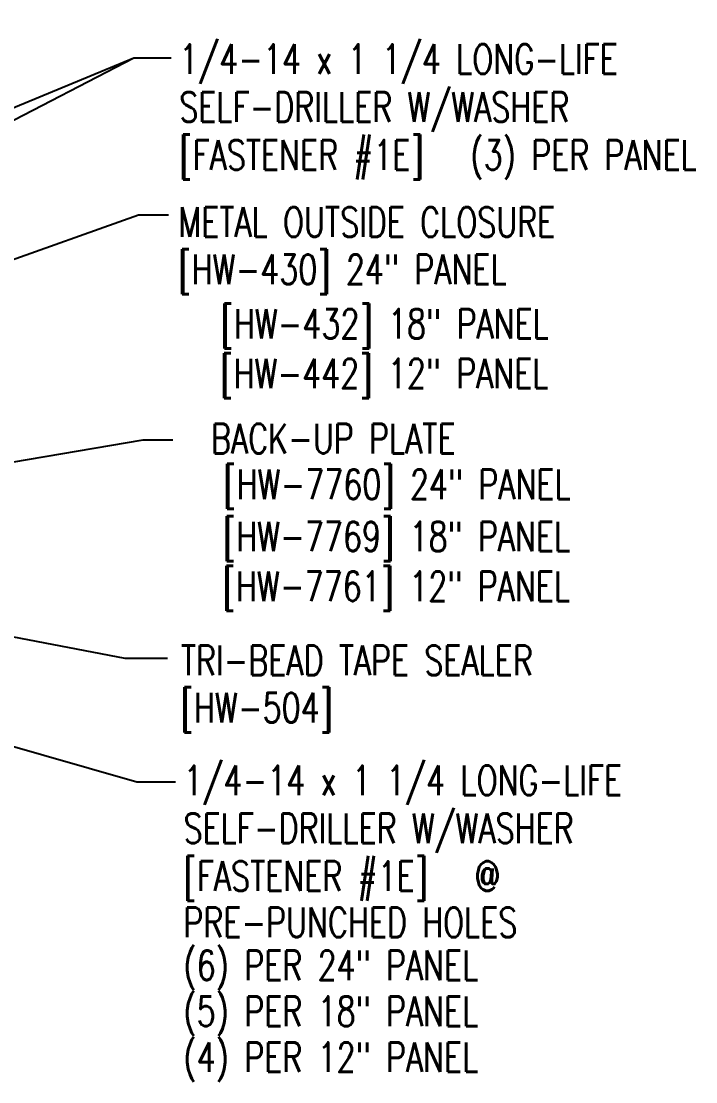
# Model space of a CAD drawing. Header units: inches. Extents: x 6.5 to 41.7, y 11.9 to 43.1.
# Drawn here: x 33.14 to 41.69, y 18.25 to 31.7 of the extents above; entities that cross this region are included whole.
import ezdxf
from ezdxf.enums import TextEntityAlignment as Align

# ---------------------------------------------------------------- set-up
doc = ezdxf.new("R2010")
doc.units = ezdxf.units.IN
doc.header["$MEASUREMENT"] = 0
doc.layers.add('DIM', color=7, linetype='Continuous')
doc.layers.add('TEXT', color=2, linetype='Continuous')
doc.styles.add('TEXT1', font='ROMANS.shx', dxfattribs={"width": 0.75, "height": 0.375})
doc.dimstyles.new('DETAIL$7', dxfattribs={"dimscale": 4, "dimtxt": 0.09375, "dimasz": 0.125, "dimexe": 0.0625, "dimexo": 0.125, "dimgap": 0.0625, "dimtad": 1, "dimdec": 4, "dimzin": 3, "dimdsep": 46, "dimlunit": 4, "dimtxsty": 'TEXT1', "dimblk": 'ARCHTICK', "dimcen": 0.0625, "dimclrd": 7, "dimclre": 7, "dimclrt": 2, "dimadec": 0, "dimazin": 0, "dimtfac": 0.59375, "dimtdec": 4, "dimtmove": 0, "dimatfit": 3, "dimfxl": 0, "dimfrac": 2, "dimtolj": 1, "dimtzin": 3, "dimarcsym": 0})

# ---------------------------------------------------------------- blocks, each defined once
blk = doc.blocks.new('_ArchTick')
at = {"color": 0, "linetype": 'ByBlock', "const_width": 0.15}
blk.add_lwpolyline([(-0.5, -0.5), (0.5, 0.5)], dxfattribs=at)
blk = doc.blocks.new('FD-F1e')
at = {"layer": 'TEXT', "style": 'TEXT1', "width": 0.75}
for s, p in [('1/4-14 x 1 1/4 LONG-LIFE', (0.0047, -0.0408)), ('SELF-DRILLER W/WASHER', (0.0047, -0.1926)), ('[FASTENER #1E]', (0.0047, -0.3444))]:
    blk.add_text(s, height=0.09375, dxfattribs=at).set_placement(p)
blk.add_attdef('(QUANTITY)', (0.9263, -0.3444), '', height=0.0938, dxfattribs=at)
at = {"layer": 'TEXT', "style": 'TEXT1', "flags": 1}
for tag, p in [('Description', (0.0245, -0.5337)), ('Multiple', (0.0245, -0.5337)), ('Color', (0.0245, -0.5337)), ('Calc', (0.0245, -0.5337)), ('Opt1', (0.0245, -0.5337)), ('Opt2', (0.0245, -0.5337)), ('Opt3', (0.0245, -0.5337)), ('Part', (0.0245, -0.5337)), ('Spare1', (0.0245, -0.7212)), ('Spare2', (0.0245, -0.7212)), ('Spare3', (0.0245, -0.7212)), ('Spare4', (0.0245, -0.7212)), ('Spare5', (0.0245, -0.7212)), ('Spare6', (0.0245, -0.7212)), ('Spare7', (0.0245, -0.7212)), ('Spare8', (0.0245, -0.7212)), ('Spare9', (0.0245, -0.7212)), ('Spare10', (0.0245, -0.7212))]:
    blk.add_attdef(tag, p, '', height=0.0938, dxfattribs=at)
blk = doc.blocks.new('dsc-HW-430')
at = {"layer": 'TEXT', "style": 'TEXT1', "width": 0.75}
for s, p in [('METAL OUTSIDE CLOSURE', (0, 0)), ('[HW-430] 24" PANEL', (0, -0.6))]:
    blk.add_text(s, height=0.375, dxfattribs=at).set_placement(p)
at = {"layer": 'TEXT', "style": 'TEXT1', "flags": 1}
for tag, p in [('COLOR', (0, -1.2)), ('CALC', (0, -1.2)), ('OPT1', (0, -1.2)), ('OPT2', (0, -1.2)), ('OPT3', (0, -1.2)), ('GAGE', (0, -1.2)), ('SHPLN', (0, -1.2)), ('PART', (0, -1.2)), ('DESCRIPTION', (0, -1.2)), ('MULTIPLE', (0, -1.2)), ('SPARE1', (0, -1.8)), ('SPARE2', (0, -1.8)), ('SPARE3', (0, -1.8)), ('SPARE4', (0, -1.8)), ('SPARE5', (0, -1.8)), ('SPARE6', (0, -1.8)), ('SPARE7', (0, -1.8)), ('SPARE8', (0, -1.8)), ('SPARE9', (0, -1.8)), ('SPARE10', (0, -1.8))]:
    blk.add_attdef(tag, p, '', height=0.375, dxfattribs=at)
blk = doc.blocks.new('dsc-HW-504')
at = {"layer": 'TEXT', "style": 'TEXT1', "width": 0.75}
for s, p in [('TRI-BEAD TAPE SEALER', (0, 0)), ('[HW-504]', (0, -0.6))]:
    blk.add_text(s, height=0.375, dxfattribs=at).set_placement(p)
at = {"layer": 'TEXT', "style": 'TEXT1', "flags": 1}
for tag, p in [('COLOR', (0, -1.2)), ('CALC', (0, -1.2)), ('OPT1', (0, -1.2)), ('OPT2', (0, -1.2)), ('OPT3', (0, -1.2)), ('GAGE', (0, -1.2)), ('SHPLN', (0, -1.2)), ('PART', (0, -1.2)), ('DESCRIPTION', (0, -1.2)), ('MULTIPLE', (0, -1.2)), ('SPARE1', (0, -1.8)), ('SPARE2', (0, -1.8)), ('SPARE3', (0, -1.8)), ('SPARE4', (0, -1.8)), ('SPARE5', (0, -1.8)), ('SPARE6', (0, -1.8)), ('SPARE7', (0, -1.8)), ('SPARE8', (0, -1.8)), ('SPARE9', (0, -1.8)), ('SPARE10', (0, -1.8))]:
    blk.add_attdef(tag, p, '', height=0.375, dxfattribs=at)

msp = doc.modelspace()

# ---------------------------------------------------------------- block references
for name, p in [('dsc-HW-430', (35.13327, 28.9619)), ('dsc-HW-504', (35.16281, 23.407))]:
    msp.add_blockref(name, p)
at = {"layer": 'TEXT', "xscale": 4, "yscale": 4, "zscale": 4}
for p, values in [((35.12483, 31.19074), {'(QUANTITY)': '(3) PER PANEL'}), ((35.17892, 22.05083), {'(QUANTITY)': '@'})]:
    msp.add_blockref('FD-F1e', p, dxfattribs=at).add_auto_attribs(values)

# ---------------------------------------------------------------- texts
at = {"layer": 'TEXT', "style": 'TEXT1', "width": 0.75}
for s, p in [('[HW-432] 18" PANEL', (39.82532, 27.67233)), ('[HW-442] 12" PANEL', (39.82229, 27.04273)), ('BACK-UP PLATE', (38.64429, 26.21877)), ('[HW-7760] 24" PANEL', (40.10261, 25.63842)), ('[HW-7769] 18" PANEL', (40.09722, 24.97698)), ('[HW-7761] 12" PANEL', (40.09419, 24.34738))]:
    msp.add_text(s, height=0.375, dxfattribs=at).set_placement(p, align=Align.RIGHT)
for s, p in [('PRE-PUNCHED HOLES', (35.19591, 20.08689)), ('(6) PER 24" PANEL', (35.19591, 19.54253)), ('(5) PER 18" PANEL', (35.19591, 18.96091)), ('(4) PER 12" PANEL', (35.19591, 18.37928))]:
    msp.add_text(s, height=0.375, dxfattribs=at).set_placement(p)

# ---------------------------------------------------------------- leaders
at = {"layer": 'DIM'}
msp.add_leader([(25.90099, 27.9739), (34.62912, 33.59797), (35.11758, 33.59797)], dimstyle='DETAIL$7', dxfattribs=at)
for points in [[(25.52056, 27.48568), (34.56689, 31.23247), (34.80354, 31.23247)], [(25.68455, 26.63023), (34.56689, 31.23247), (35.0402, 31.23247)], [(26.09182, 26.19653), (34.62679, 29.24267), (35.00545, 29.24267)], [(27.36404, 25.13929), (34.68469, 26.38993), (35.06334, 26.38993)], [(25.98253, 25.24886), (34.45222, 23.62306), (34.99378, 23.62306)], [(25.71791, 24.60224), (34.60439, 22.0563), (35.09642, 22.0563)]]:
    msp.add_leader(points, dimstyle='DETAIL$7', override={"dimfrac": 2}, dxfattribs=at)

doc.saveas('drawing.dxf')
